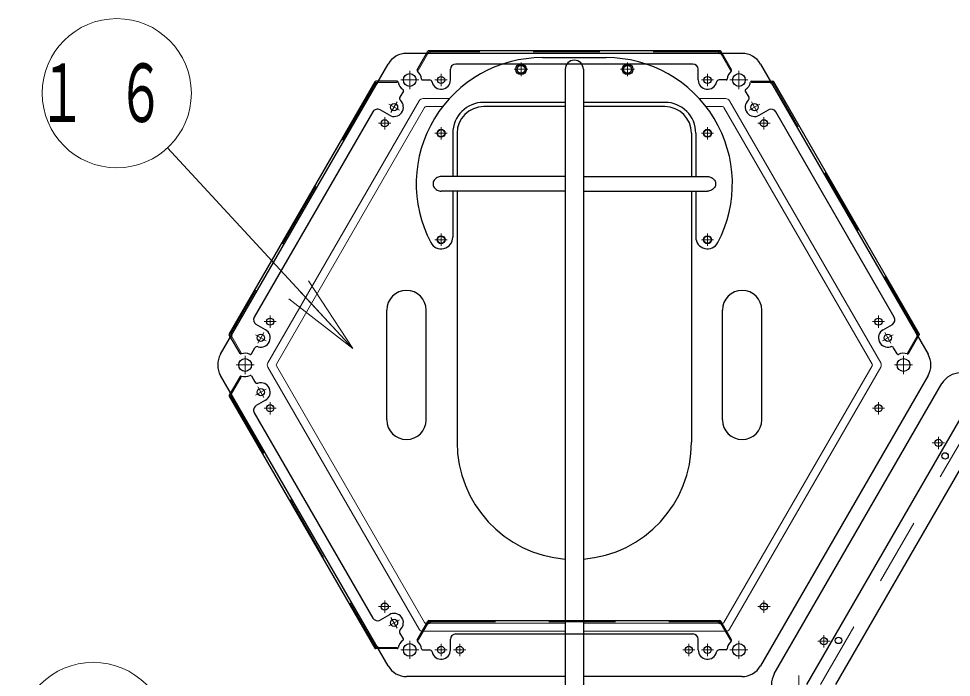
# Model space of a CAD drawing. Units: millimetres on the paper, scale 1:50. Extents: x -385 to 420, y 0 to 267.
# Drawn here: x -151.46 to -116.45, y 66.81 to 91.54 of the extents above; entities that cross this region are included whole.
import ezdxf

# ---------------------------------------------------------------- set-up
doc = ezdxf.new("R2010")
doc.units = ezdxf.units.MM
doc.linetypes.add('USER1', pattern=[4.5, 2.5, -2])
doc.linetypes.add('USER2', pattern=[6, 3, -1, 1, -1])
doc.layers.add('1_50', color=7, linetype='Continuous', lineweight=25)
doc.styles.add('ＭＳ ゴシック', font='')
doc.styles.get('ＭＳ ゴシック').set_extended_font_data('MS Gothic')

msp = doc.modelspace()

# ---------------------------------------------------------------- linework, layer by layer
at = {"layer": '1_50', "color": 190}
for p, q in [((-125.137, 90.338), (-136.06, 90.338)), ((-135.997, 90.292), (-135.997, 90.338)), ((-125.2, 90.292), (-125.2, 90.338)), ((-136.497, 89.621), (-136.095, 90.318)), ((-136.057, 90.232), (-136.122, 90.232)), ((-125.14, 90.232), (-125.076, 90.232)), ((-124.7, 89.621), (-125.102, 90.318)), ((-135.249, 89.238), (-135.249, 89.638)), ((-126.149, 89.838), (-135.049, 89.838)), ((-125.949, 89.238), (-125.949, 89.638)), ((-138.087, 89.168), (-143.549, 79.708)), ((-138.079, 89.09), (-138.119, 89.113)), ((-137.248, 89.188), (-138.052, 89.188)), ((-137.997, 89.112), (-137.965, 89.168)), ((-136.298, 89.238), (-136.037, 89.238)), ((-124.899, 89.238), (-125.16, 89.238)), ((-123.95, 89.188), (-123.145, 89.188)), ((-123.201, 89.112), (-123.233, 89.168)), ((-123.119, 89.09), (-123.079, 89.113)), ((-117.649, 79.708), (-123.111, 89.168)), ((-137.016, 88.824), (-137.146, 88.598)), ((-124.182, 88.824), (-124.052, 88.598)), ((-130.939, 88.238), (-133.999, 88.238)), ((-127.199, 88.238), (-130.259, 88.238)), ((-138.16, 88.042), (-142.61, 80.334)), ((-137.54, 87.915), (-137.887, 88.115)), ((-123.657, 87.915), (-123.311, 88.115)), ((-118.588, 80.334), (-123.038, 88.042)), ((-134.999, 87.238), (-134.999, 85.61)), ((-126.199, 87.238), (-126.199, 85.61)), ((-134.999, 85.066), (-134.999, 75.638)), ((-126.199, 85.066), (-126.199, 75.638)), ((-137.639, 76.478), (-137.639, 80.598)), ((-136.159, 76.478), (-136.159, 80.598)), ((-125.039, 76.478), (-125.039, 80.598)), ((-123.559, 76.478), (-123.559, 80.598)), ((-142.19, 79.861), (-142.537, 80.061)), ((-119.007, 79.861), (-118.661, 80.061)), ((-143.146, 78.971), (-143.549, 79.668)), ((-143.477, 79.74), (-143.517, 79.763)), ((-143.455, 79.658), (-143.488, 79.602)), ((-118.051, 78.971), (-117.649, 79.668)), ((-117.742, 79.658), (-117.71, 79.602)), ((-117.72, 79.74), (-117.681, 79.763)), ((-142.715, 78.952), (-142.585, 79.178)), ((-118.483, 78.952), (-118.613, 79.178)), ((-143.146, 78.105), (-143.549, 77.408)), ((-142.715, 78.124), (-142.585, 77.898)), ((-143.549, 77.368), (-138.087, 67.908)), ((-143.455, 77.418), (-143.488, 77.474)), ((-143.477, 77.336), (-143.517, 77.313)), ((-142.19, 77.215), (-142.537, 77.015)), ((-142.61, 76.742), (-138.16, 69.034)), ((-137.54, 69.161), (-137.887, 68.961)), ((-136.497, 68.221), (-136.095, 68.918)), ((-136.057, 68.832), (-136.122, 68.832)), ((-136.06, 68.938), (-125.137, 68.938)), ((-135.997, 68.892), (-135.997, 68.938)), ((-125.2, 68.892), (-125.2, 68.938)), ((-125.14, 68.832), (-125.076, 68.832)), ((-124.7, 68.221), (-125.102, 68.918)), ((-137.016, 68.252), (-137.146, 68.478)), ((-135.049, 68.438), (-126.149, 68.438)), ((-138.079, 67.986), (-138.119, 67.963)), ((-137.997, 67.964), (-137.965, 67.908)), ((-135.249, 67.838), (-135.249, 68.238)), ((-125.949, 67.838), (-125.949, 68.238)), ((-137.248, 67.888), (-138.052, 67.888)), ((-136.298, 67.838), (-136.037, 67.838)), ((-124.899, 67.838), (-125.16, 67.838))]:
    msp.add_line(p, q, dxfattribs=at)
at = {"layer": '1_50', "color": 131}
for p, q in [((-124.306, 90.238), (-136.892, 90.238)), ((-143.878, 78.938), (-137.585, 89.838)), ((-123.613, 89.838), (-117.32, 78.938)), ((-137.585, 67.238), (-143.878, 78.138)), ((-117.32, 78.138), (-123.613, 67.238)), ((-123.093, 66.938), (-116.8, 77.838)), ((-130.939, 66.838), (-136.892, 66.838)), ((-124.306, 66.838), (-130.259, 66.838))]:
    msp.add_line(p, q, dxfattribs=at)
at = {"layer": '1_50', "color": 190, "linetype": 'USER1', "lineweight": 13}
for p, q in [((-136.457, 89.599), (-136.057, 90.292)), ((-125.14, 90.292), (-136.057, 90.292)), ((-124.74, 89.599), (-125.14, 90.292)), ((-136.457, 89.599), (-136.497, 89.622)), ((-124.74, 89.599), (-124.701, 89.622)), ((-138.049, 89.142), (-143.507, 79.688)), ((-137.249, 89.142), (-138.049, 89.142)), ((-137.249, 89.142), (-137.249, 89.188)), ((-123.949, 89.142), (-123.949, 89.188)), ((-123.949, 89.142), (-123.149, 89.142)), ((-117.69, 79.688), (-123.149, 89.142)), ((-143.107, 78.995), (-143.507, 79.688)), ((-118.09, 78.995), (-117.69, 79.688)), ((-143.107, 78.995), (-143.147, 78.972)), ((-118.09, 78.995), (-118.051, 78.972)), ((-143.107, 78.081), (-143.507, 77.388)), ((-143.107, 78.081), (-143.147, 78.104)), ((-143.507, 77.388), (-138.049, 67.934)), ((-136.457, 68.199), (-136.057, 68.892)), ((-136.057, 68.892), (-125.14, 68.892)), ((-124.74, 68.199), (-125.14, 68.892)), ((-137.249, 67.934), (-138.049, 67.934)), ((-137.249, 67.934), (-137.249, 67.888)), ((-136.457, 68.199), (-136.497, 68.222)), ((-124.74, 68.199), (-124.701, 68.222))]:
    msp.add_line(p, q, dxfattribs=at)
at = {"layer": '1_50', "color": 4}
for p, q in [((-131.792, 90.078), (-129.405, 90.078)), ((-130.939, 89.638), (-130.939, 38.838)), ((-130.259, 89.638), (-130.259, 38.838)), ((-130.939, 88.398), (-133.999, 88.398)), ((-127.199, 88.398), (-130.259, 88.398)), ((-135.159, 87.238), (-135.159, 85.61)), ((-126.039, 87.238), (-126.039, 85.61)), ((-130.939, 85.61), (-135.599, 85.61)), ((-130.259, 85.61), (-125.599, 85.61)), ((-130.939, 85.066), (-135.599, 85.066)), ((-135.159, 85.066), (-135.159, 83.338)), ((-130.259, 85.066), (-125.599, 85.066)), ((-126.039, 85.066), (-126.039, 83.338)), ((-121.869, 66.538), (-115.842, 76.978)), ((-120.784, 66.538), (-115.299, 76.038))]:
    msp.add_line(p, q, dxfattribs=at)
at = {"layer": '1_50', "linetype": 'USER2', "lineweight": 13}
for p, q in [((-132.859, 89.638), (-132.339, 89.638)), ((-132.599, 89.378), (-132.599, 89.898)), ((-128.859, 89.638), (-128.339, 89.638)), ((-128.599, 89.378), (-128.599, 89.898)), ((-136.776, 88.898), (-136.776, 89.578)), ((-124.421, 88.898), (-124.421, 89.578)), ((-137.116, 89.238), (-136.436, 89.238)), ((-124.761, 89.238), (-124.081, 89.238)), ((-142.954, 78.198), (-142.954, 78.878)), ((-118.243, 78.198), (-118.243, 78.878)), ((-143.294, 78.538), (-142.614, 78.538)), ((-118.583, 78.538), (-117.903, 78.538)), ((-136.776, 67.498), (-136.776, 68.178)), ((-124.421, 67.498), (-124.421, 68.178)), ((-137.116, 67.838), (-136.436, 67.838)), ((-124.761, 67.838), (-124.081, 67.838)), ((-122.169, 66.878), (-122.169, 66.198))]:
    msp.add_line(p, q, dxfattribs=at)
at = {"layer": '1_50', "color": 70, "linetype": 'USER2', "lineweight": 13}
for p, q in [((-132.389, 89.638), (-132.809, 89.638)), ((-132.599, 89.848), (-132.599, 89.428)), ((-128.389, 89.638), (-128.809, 89.638)), ((-128.599, 89.848), (-128.599, 89.428)), ((-135.389, 87.238), (-135.809, 87.238)), ((-135.599, 87.448), (-135.599, 87.028)), ((-125.389, 87.238), (-125.809, 87.238)), ((-125.599, 87.448), (-125.599, 87.028)), ((-135.599, 83.448), (-135.599, 83.028)), ((-125.599, 83.448), (-125.599, 83.028)), ((-135.389, 83.238), (-135.809, 83.238)), ((-125.389, 83.238), (-125.809, 83.238))]:
    msp.add_line(p, q, dxfattribs=at)
at = {"layer": '1_50', "color": 2, "linetype": 'USER2', "lineweight": 13}
for p, q in [((-135.599, 89.468), (-135.599, 89.008)), ((-125.599, 89.468), (-125.599, 89.008)), ((-135.829, 89.238), (-135.369, 89.238)), ((-125.829, 89.238), (-125.369, 89.238)), ((-137.564, 88.333), (-137.166, 88.103)), ((-137.48, 88.019), (-137.25, 88.417)), ((-123.633, 88.333), (-124.031, 88.103)), ((-123.947, 88.417), (-123.717, 88.019)), ((-137.485, 87.612), (-137.945, 87.612)), ((-137.715, 87.842), (-137.715, 87.382)), ((-123.712, 87.612), (-123.252, 87.612)), ((-123.482, 87.842), (-123.482, 87.382)), ((-135.829, 87.238), (-135.369, 87.238)), ((-135.599, 87.008), (-135.599, 87.468)), ((-125.829, 87.238), (-125.369, 87.238)), ((-125.599, 87.008), (-125.599, 87.468)), ((-135.599, 83.008), (-135.599, 83.468)), ((-125.599, 83.008), (-125.599, 83.468)), ((-135.829, 83.238), (-135.369, 83.238)), ((-125.829, 83.238), (-125.369, 83.238)), ((-142.015, 80.394), (-142.015, 79.934)), ((-119.182, 80.394), (-119.182, 79.934)), ((-141.785, 80.164), (-142.245, 80.164)), ((-119.412, 80.164), (-118.952, 80.164)), ((-142.564, 79.673), (-142.166, 79.443)), ((-142.48, 79.359), (-142.25, 79.757)), ((-118.633, 79.673), (-119.031, 79.443)), ((-118.947, 79.757), (-118.717, 79.359)), ((-142.564, 77.403), (-142.166, 77.633)), ((-142.25, 77.319), (-142.48, 77.717)), ((-142.015, 76.682), (-142.015, 77.142)), ((-119.182, 76.682), (-119.182, 77.142)), ((-141.785, 76.912), (-142.245, 76.912)), ((-119.412, 76.912), (-118.952, 76.912)), ((-116.931, 75.842), (-116.931, 75.382)), ((-116.701, 75.612), (-117.161, 75.612)), ((-137.715, 69.234), (-137.715, 69.694)), ((-123.482, 69.234), (-123.482, 69.694)), ((-137.485, 69.464), (-137.945, 69.464)), ((-123.712, 69.464), (-123.252, 69.464)), ((-137.564, 68.743), (-137.166, 68.973)), ((-137.25, 68.659), (-137.48, 69.057)), ((-121.231, 68.394), (-121.231, 67.934)), ((-135.599, 68.068), (-135.599, 67.608)), ((-134.899, 67.608), (-134.899, 68.068)), ((-126.299, 67.608), (-126.299, 68.068)), ((-125.599, 68.068), (-125.599, 67.608)), ((-121.001, 68.164), (-121.461, 68.164)), ((-135.369, 67.838), (-135.829, 67.838)), ((-135.129, 67.838), (-134.669, 67.838)), ((-126.529, 67.838), (-126.069, 67.838)), ((-125.369, 67.838), (-125.829, 67.838))]:
    msp.add_line(p, q, dxfattribs=at)
at = {"layer": '1_50', "color": 131, "lineweight": 13}
for p, q in [((-142.1, 78.618), (-136.418, 88.458)), ((-135.289, 88.538), (-136.28, 88.538)), ((-135.542, 88.238), (-136.164, 88.238)), ((-125.909, 88.538), (-124.918, 88.538)), ((-125.656, 88.238), (-125.033, 88.238)), ((-124.779, 88.458), (-119.098, 78.618)), ((-141.782, 78.568), (-136.216, 88.208)), ((-124.981, 88.208), (-119.415, 78.568)), ((-136.418, 68.618), (-142.1, 78.458)), ((-136.216, 68.868), (-141.782, 78.508)), ((-119.415, 78.508), (-124.981, 68.868)), ((-119.098, 78.458), (-124.779, 68.618)), ((-130.939, 68.838), (-136.164, 68.838)), ((-125.033, 68.838), (-130.259, 68.838)), ((-130.939, 68.538), (-136.28, 68.538)), ((-124.918, 68.538), (-130.259, 68.538))]:
    msp.add_line(p, q, dxfattribs=at)
at = {"layer": '1_50', "lineweight": 13}
for p, q in [((-138.908, 79.158), (-145.871, 86.686)), ((-140.578, 81.7), (-138.908, 79.158)), ((-138.908, 79.158), (-140.945, 81.361)), ((-138.908, 79.158), (-141.312, 81.021))]:
    msp.add_line(p, q, dxfattribs=at)
at = {"layer": '1_50', "color": 4, "linetype": 'USER1', "lineweight": 13}
msp.add_line((-121.361, 66.538), (-115.588, 76.538), dxfattribs=at)
at = {"layer": '1_50', "color": 4}
for points in [[(-135.599, 85.61), (-135.638, 85.608), (-135.677, 85.601), (-135.715, 85.589), (-135.751, 85.574), (-135.784, 85.554), (-135.813, 85.53), (-135.84, 85.504), (-135.862, 85.474), (-135.879, 85.442), (-135.892, 85.409), (-135.9, 85.374), (-135.902, 85.338), (-135.9, 85.303), (-135.892, 85.268), (-135.879, 85.234), (-135.862, 85.202), (-135.84, 85.173), (-135.813, 85.146), (-135.784, 85.122), (-135.751, 85.103), (-135.715, 85.087), (-135.677, 85.075), (-135.638, 85.068), (-135.599, 85.066)], [(-125.599, 85.61), (-125.559, 85.608), (-125.52, 85.601), (-125.483, 85.589), (-125.447, 85.574), (-125.414, 85.554), (-125.384, 85.53), (-125.358, 85.504), (-125.336, 85.474), (-125.318, 85.442), (-125.305, 85.409), (-125.298, 85.374), (-125.295, 85.338), (-125.298, 85.303), (-125.305, 85.268), (-125.318, 85.234), (-125.336, 85.202), (-125.358, 85.173), (-125.384, 85.146), (-125.414, 85.122), (-125.447, 85.103), (-125.483, 85.087), (-125.52, 85.075), (-125.559, 85.068), (-125.599, 85.066)]]:
    msp.add_lwpolyline(points, dxfattribs=at)
at = {"layer": '1_50', "lineweight": 13}
for centre in [(-147.772, 88.741), (-148.655, 64.572)]:
    msp.add_circle(centre, 2.8, dxfattribs=at)
at = {"layer": '1_50'}
for centre in [(-132.599, 89.638), (-128.599, 89.638)]:
    msp.add_circle(centre, 0.2, dxfattribs=at)
at = {"layer": '1_50', "color": 70}
for centre in [(-132.599, 89.638), (-128.599, 89.638), (-135.599, 87.238), (-125.599, 87.238), (-135.599, 83.238), (-125.599, 83.238)]:
    msp.add_circle(centre, 0.15, dxfattribs=at)
at = {"layer": '1_50', "color": 131}
for centre in [(-136.776, 89.238), (-124.421, 89.238), (-142.954, 78.538), (-118.243, 78.538), (-136.776, 67.838), (-124.421, 67.838)]:
    msp.add_circle(centre, 0.24, dxfattribs=at)
at = {"layer": '1_50', "color": 2}
for centre in [(-135.599, 89.238), (-125.599, 89.238), (-137.365, 88.218), (-123.832, 88.218), (-137.715, 87.612), (-123.482, 87.612), (-135.599, 87.238), (-125.599, 87.238), (-135.599, 83.238), (-125.599, 83.238), (-142.015, 80.164), (-119.182, 80.164), (-142.365, 79.558), (-118.832, 79.558), (-142.365, 77.518), (-142.015, 76.912), (-119.182, 76.912), (-116.931, 75.612), (-137.715, 69.464), (-123.482, 69.464), (-137.365, 68.858), (-121.231, 68.164), (-135.599, 67.838), (-134.899, 67.838), (-126.299, 67.838), (-125.599, 67.838)]:
    msp.add_circle(centre, 0.135, dxfattribs=at)
at = {"layer": '1_50', "color": 4}
for centre in [(-116.682, 75.122), (-120.682, 68.194)]:
    msp.add_circle(centre, 0.12, dxfattribs=at)
at = {"layer": '1_50', "color": 190}
for centre, radius, start, end in [((-136.06, 90.298), 0.04, 90, 150), ((-125.137, 90.298), 0.04, 30, 90), ((-136.122, 90.192), 0.04, 90, 150), ((-136.057, 90.292), 0.06, 270, 0), ((-125.14, 90.292), 0.06, 180, 270), ((-125.076, 90.192), 0.04, 30, 90), ((-136.463, 89.601), 0.04, 150, 229.1931), ((-135.049, 89.638), 0.2, 90, 180), ((-126.149, 89.638), 0.2, 0, 90), ((-124.735, 89.601), 0.04, 310.8069, 30), ((-136.776, 89.238), 0.44, 4.7802, 49.1931), ((-136.298, 89.278), 0.04, 184.7802, 270), ((-124.899, 89.278), 0.04, 270, 355.2198), ((-124.421, 89.238), 0.44, 130.8069, 175.2198), ((-138.052, 89.148), 0.04, 90, 150), ((-138.049, 89.142), 0.06, 240, 330), ((-137.93, 89.148), 0.04, 90, 150), ((-137.248, 89.148), 0.04, 10.8069, 90), ((-136.776, 89.238), 0.44, 190.8069, 235.2198), ((-136.037, 89.138), 0.1, 12.8396, 90), ((-135.599, 89.238), 0.35, 192.8396, 0), ((-125.599, 89.238), 0.35, 180, 347.1604), ((-125.16, 89.138), 0.1, 90, 167.1604), ((-124.421, 89.238), 0.44, 304.7802, 349.1931), ((-123.95, 89.148), 0.04, 90, 169.1931), ((-123.268, 89.148), 0.04, 30, 90), ((-123.149, 89.142), 0.06, 210, 300), ((-123.145, 89.148), 0.04, 30, 90), ((-137.059, 88.548), 0.1, 150, 227.1604), ((-137.05, 88.844), 0.04, 330, 55.2198), ((-124.147, 88.844), 0.04, 124.7802, 210), ((-124.138, 88.548), 0.1, 312.8396, 30), ((-137.365, 88.218), 0.35, 240, 47.1604), ((-133.999, 87.238), 1, 90, 180), ((-127.199, 87.238), 1, 0, 90), ((-123.832, 88.218), 0.35, 132.8396, 300), ((-137.987, 87.942), 0.2, 60, 150), ((-123.211, 87.942), 0.2, 30, 120), ((-136.899, 80.598), 0.74, 0, 180), ((-124.299, 80.598), 0.74, 0, 180), ((-142.437, 80.234), 0.2, 150, 240), ((-118.761, 80.234), 0.2, 300, 30), ((-142.365, 79.558), 0.35, 252.8396, 60), ((-118.832, 79.558), 0.35, 120, 287.1604), ((-143.514, 79.688), 0.04, 150, 210), ((-143.453, 79.582), 0.04, 150, 210), ((-143.507, 79.688), 0.06, 330, 60), ((-117.69, 79.688), 0.06, 120, 210), ((-117.745, 79.582), 0.04, 330, 30), ((-117.683, 79.688), 0.04, 330, 30), ((-142.498, 79.128), 0.1, 72.8396, 150), ((-118.699, 79.128), 0.1, 30, 107.1604), ((-143.112, 78.991), 0.04, 210, 289.1931), ((-142.954, 78.538), 0.44, 64.7802, 109.1931), ((-142.75, 78.972), 0.04, 244.7802, 330), ((-118.448, 78.972), 0.04, 210, 295.2198), ((-118.243, 78.538), 0.44, 70.8069, 115.2198), ((-118.086, 78.991), 0.04, 250.8069, 330), ((-143.112, 78.085), 0.04, 70.8069, 150), ((-142.954, 78.538), 0.44, 250.8069, 295.2198), ((-142.75, 78.104), 0.04, 30, 115.2198), ((-142.498, 77.948), 0.1, 210, 287.1604), ((-142.365, 77.518), 0.35, 300, 107.1604), ((-143.514, 77.388), 0.04, 150, 210), ((-143.453, 77.494), 0.04, 150, 210), ((-143.507, 77.388), 0.06, 300, 30), ((-142.437, 76.842), 0.2, 120, 210), ((-136.899, 76.478), 0.74, 180, 0), ((-124.299, 76.478), 0.74, 180, 0), ((-130.599, 75.638), 4.4, 180, 265.5682), ((-130.599, 75.638), 4.4, 274.4318, 0), ((-137.987, 69.134), 0.2, 210, 300), ((-137.365, 68.858), 0.35, 312.8396, 120), ((-136.122, 68.792), 0.04, 90, 150), ((-136.06, 68.898), 0.04, 90, 150), ((-136.057, 68.892), 0.06, 270, 0), ((-125.14, 68.892), 0.06, 180, 270), ((-125.137, 68.898), 0.04, 30, 90), ((-125.076, 68.792), 0.04, 30, 90), ((-137.059, 68.528), 0.1, 132.8396, 210), ((-135.049, 68.238), 0.2, 90, 180), ((-126.149, 68.238), 0.2, 0, 90), ((-138.049, 67.934), 0.06, 30, 120), ((-137.248, 67.928), 0.04, 270, 349.1931), ((-136.776, 67.838), 0.44, 124.7802, 169.1931), ((-137.05, 68.232), 0.04, 304.7802, 30), ((-136.463, 68.201), 0.04, 150, 229.1931), ((-136.776, 67.838), 0.44, 4.7802, 49.1931), ((-124.421, 67.838), 0.44, 130.8069, 175.2198), ((-124.735, 68.201), 0.04, 310.8069, 30), ((-138.052, 67.928), 0.04, 210, 270), ((-137.93, 67.928), 0.04, 210, 270), ((-136.298, 67.878), 0.04, 184.7802, 270), ((-136.037, 67.738), 0.1, 12.8396, 90), ((-135.599, 67.838), 0.35, 192.8396, 0), ((-125.599, 67.838), 0.35, 180, 347.1604), ((-125.16, 67.738), 0.1, 90, 167.1604), ((-124.899, 67.878), 0.04, 270, 355.2198)]:
    msp.add_arc(centre, radius, start, end, dxfattribs=at)
at = {"layer": '1_50', "color": 131}
for centre, start, end in [((-136.892, 89.438), 90, 150), ((-124.306, 89.438), 30, 90), ((-143.185, 78.538), 150, 210), ((-118.013, 78.538), 330, 30), ((-116.107, 77.438), 90, 150), ((-136.892, 67.638), 210, 270), ((-124.306, 67.638), 270, 330), ((-122.4, 66.538), 150, 210)]:
    msp.add_arc(centre, 0.8, start, end, dxfattribs=at)
at = {"layer": '1_50', "color": 4}
for centre, radius, start, end in [((-131.792, 85.338), 4.74, 90, 207.7177), ((-130.599, 89.638), 0.34, 0, 180), ((-129.405, 85.338), 4.74, 332.2822, 90), ((-133.999, 87.238), 1.16, 90, 180), ((-127.199, 87.238), 1.16, 0, 90), ((-135.599, 83.338), 0.44, 207.7177, 0), ((-125.599, 83.338), 0.44, 180, 332.2822)]:
    msp.add_arc(centre, radius, start, end, dxfattribs=at)
at = {"layer": '1_50', "color": 131, "lineweight": 13}
for centre, radius, start, end in [((-136.28, 88.378), 0.16, 90, 150), ((-136.164, 88.178), 0.06, 90, 150), ((-125.033, 88.178), 0.06, 30, 90), ((-124.918, 88.378), 0.16, 30, 90), ((-141.961, 78.538), 0.16, 150, 210), ((-141.73, 78.538), 0.06, 150, 210), ((-119.467, 78.538), 0.06, 330, 30), ((-119.236, 78.538), 0.16, 330, 30), ((-136.28, 68.698), 0.16, 210, 270), ((-136.164, 68.898), 0.06, 210, 270), ((-125.033, 68.898), 0.06, 270, 330), ((-124.918, 68.698), 0.16, 270, 330)]:
    msp.add_arc(centre, radius, start, end, dxfattribs=at)

# ---------------------------------------------------------------- texts
at = {"layer": '1_50', "insert": (-147.772, 88.741), "char_height": 2.199, "attachment_point": 5, "style": 'ＭＳ ゴシック'}
msp.add_mtext('\\T1.64;\\W0.6;１６', dxfattribs=at)

doc.saveas('drawing.dxf')
